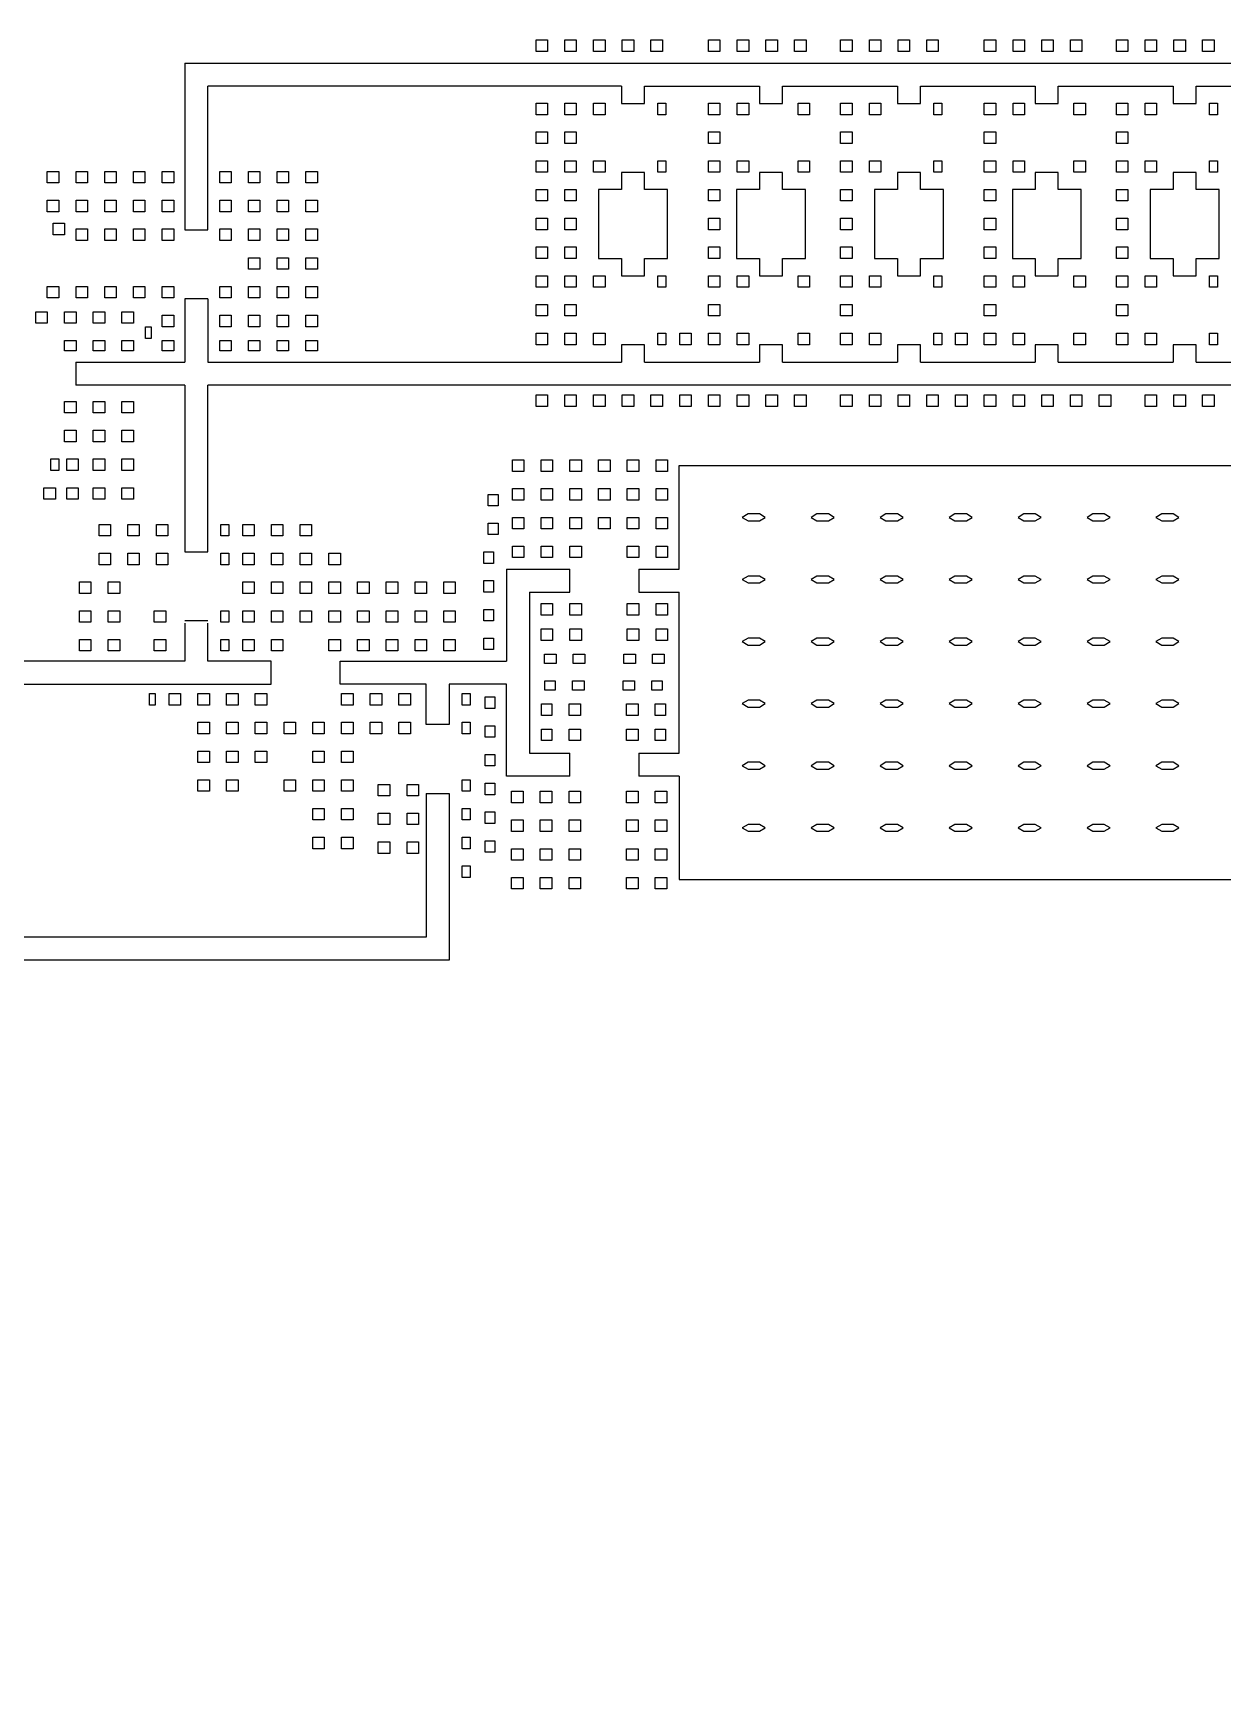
# Model space of a CAD drawing. Header units: millimetres. Extents: x 11250 to 361842, y 8473 to 110473.
# Drawn here: x 56414 to 61588, y 31273 to 38435 of the extents above; entities that cross this region are included whole.
import ezdxf

# ---------------------------------------------------------------- set-up
doc = ezdxf.new("R2010")
doc.units = ezdxf.units.MM
doc.layers.add('CLEAR', color=140, linetype='Continuous')
doc.layers.add('OPAQUE', color=10, linetype='Continuous')

msp = doc.modelspace()

# ---------------------------------------------------------------- linework, layer by layer
at = {"layer": 'CLEAR'}
for p, q in [((57075.3, 38303.5), (67525.3, 38303.5)), ((57075.3, 38303.5), (57075.3, 37578.5)), ((58975.3, 38203.5), (57175.3, 38203.5)), ((57175.3, 37578.5), (57175.3, 38203.5)), ((58975.3, 38203.5), (58975.3, 38128.5)), ((59075.3, 38128.5), (59075.3, 38203.5)), ((59075.3, 38203.5), (59575.3, 38203.5)), ((59575.3, 38203.5), (59575.3, 38128.5)), ((59675.3, 38128.5), (59675.3, 38203.5)), ((59675.3, 38203.5), (60175.3, 38203.5)), ((60175.3, 38203.5), (60175.3, 38128.5)), ((60275.3, 38128.5), (60275.3, 38203.5)), ((60275.3, 38203.5), (60775.3, 38203.5)), ((60775.3, 38203.5), (60775.3, 38128.5)), ((60875.3, 38128.5), (60875.3, 38203.5)), ((60875.3, 38203.5), (61375.3, 38203.5)), ((61375.3, 38203.5), (61375.3, 38128.5)), ((61475.3, 38128.5), (61475.3, 38203.5)), ((61475.3, 38203.5), (61975.3, 38203.5)), ((58975.3, 38128.5), (59075.3, 38128.5)), ((59575.3, 38128.5), (59675.3, 38128.5)), ((60175.3, 38128.5), (60275.3, 38128.5)), ((60775.3, 38128.5), (60875.3, 38128.5)), ((61375.3, 38128.5), (61475.3, 38128.5)), ((59075.3, 37828.5), (58975.3, 37828.5)), ((58975.3, 37828.5), (58975.3, 37753.5)), ((59075.3, 37753.5), (59075.3, 37828.5)), ((59675.3, 37828.5), (59575.3, 37828.5)), ((59575.3, 37828.5), (59575.3, 37753.5)), ((59675.3, 37753.5), (59675.3, 37828.5)), ((60275.3, 37828.5), (60175.3, 37828.5)), ((60175.3, 37828.5), (60175.3, 37753.5)), ((60275.3, 37753.5), (60275.3, 37828.5)), ((60875.3, 37828.5), (60775.3, 37828.5)), ((60775.3, 37828.5), (60775.3, 37753.5)), ((60875.3, 37753.5), (60875.3, 37828.5)), ((61475.3, 37828.5), (61375.3, 37828.5)), ((61375.3, 37828.5), (61375.3, 37753.5)), ((61475.3, 37753.5), (61475.3, 37828.5)), ((58975.3, 37753.5), (58875.3, 37753.5)), ((58875.3, 37753.5), (58875.3, 37453.5)), ((59175.3, 37753.5), (59075.3, 37753.5)), ((59175.3, 37453.5), (59175.3, 37753.5)), ((59575.3, 37753.5), (59475.3, 37753.5)), ((59475.3, 37753.5), (59475.3, 37453.5)), ((59775.3, 37753.5), (59675.3, 37753.5)), ((59775.3, 37453.5), (59775.3, 37753.5)), ((60175.3, 37753.5), (60075.3, 37753.5)), ((60075.3, 37753.5), (60075.3, 37453.5)), ((60375.3, 37753.5), (60275.3, 37753.5)), ((60375.3, 37453.5), (60375.3, 37753.5)), ((60775.3, 37753.5), (60675.3, 37753.5)), ((60675.3, 37753.5), (60675.3, 37453.5)), ((60975.3, 37753.5), (60875.3, 37753.5)), ((60975.3, 37453.5), (60975.3, 37753.5)), ((61375.3, 37753.5), (61275.3, 37753.5)), ((61275.3, 37753.5), (61275.3, 37453.5)), ((61575.3, 37753.5), (61475.3, 37753.5)), ((61575.3, 37453.5), (61575.3, 37753.5)), ((57075.3, 37578.5), (57175.3, 37578.5)), ((58875.3, 37453.5), (58975.3, 37453.5)), ((58975.3, 37453.5), (58975.3, 37378.5)), ((59075.3, 37453.5), (59175.3, 37453.5)), ((59075.3, 37378.5), (59075.3, 37453.5)), ((59475.3, 37453.5), (59575.3, 37453.5)), ((59575.3, 37453.5), (59575.3, 37378.5)), ((59675.3, 37453.5), (59775.3, 37453.5)), ((59675.3, 37378.5), (59675.3, 37453.5)), ((60075.3, 37453.5), (60175.3, 37453.5)), ((60175.3, 37453.5), (60175.3, 37378.5)), ((60275.3, 37453.5), (60375.3, 37453.5)), ((60275.3, 37378.5), (60275.3, 37453.5)), ((60675.3, 37453.5), (60775.3, 37453.5)), ((60775.3, 37453.5), (60775.3, 37378.5)), ((60875.3, 37453.5), (60975.3, 37453.5)), ((60875.3, 37378.5), (60875.3, 37453.5)), ((61275.3, 37453.5), (61375.3, 37453.5)), ((61375.3, 37453.5), (61375.3, 37378.5)), ((61475.3, 37453.5), (61575.3, 37453.5)), ((61475.3, 37378.5), (61475.3, 37453.5)), ((58975.3, 37378.5), (59075.3, 37378.5)), ((59575.3, 37378.5), (59675.3, 37378.5)), ((60175.3, 37378.5), (60275.3, 37378.5)), ((60775.3, 37378.5), (60875.3, 37378.5)), ((61375.3, 37378.5), (61475.3, 37378.5)), ((57175.3, 37278.5), (57075.3, 37278.5)), ((57075.3, 37278.5), (57075.3, 37003.5)), ((57175.3, 37278.5), (57175.3, 37003.5)), ((59075.3, 37078.5), (58975.3, 37078.5)), ((58975.3, 37078.5), (58975.3, 37003.5)), ((59075.3, 37003.5), (59075.3, 37078.5)), ((59675.3, 37078.5), (59575.3, 37078.5)), ((59575.3, 37078.5), (59575.3, 37003.5)), ((59675.3, 37003.5), (59675.3, 37078.5)), ((60275.3, 37078.5), (60175.3, 37078.5)), ((60175.3, 37078.5), (60175.3, 37003.5)), ((60275.3, 37003.5), (60275.3, 37078.5)), ((60875.3, 37078.5), (60775.3, 37078.5)), ((60775.3, 37078.5), (60775.3, 37003.5)), ((60875.3, 37003.5), (60875.3, 37078.5)), ((61475.3, 37078.5), (61375.3, 37078.5)), ((61375.3, 37078.5), (61375.3, 37003.5)), ((61475.3, 37003.5), (61475.3, 37078.5)), ((56600.3, 37003.5), (56600.3, 36903.5)), ((56600.3, 37003.5), (57075.3, 37003.5)), ((57175.3, 37003.5), (58975.3, 37003.5)), ((59075.3, 37003.5), (59575.3, 37003.5)), ((59675.3, 37003.5), (60175.3, 37003.5)), ((60275.3, 37003.5), (60775.3, 37003.5)), ((60875.3, 37003.5), (61375.3, 37003.5)), ((61475.3, 37003.5), (61975.3, 37003.5)), ((57075.3, 36903.5), (56600.3, 36903.5)), ((57075.3, 36903.5), (57075.3, 36178.5)), ((57175.3, 36178.5), (57175.3, 36903.5)), ((67175.3, 36903.5), (57175.3, 36903.5)), ((59225.3, 36553.5), (65575.3, 36553.5)), ((59225.3, 36103.5), (59225.3, 36553.5)), ((57075.3, 36178.5), (57175.3, 36178.5)), ((58475.3, 36103.5), (58750.3, 36103.5)), ((58475.3, 36103.5), (58475.3, 35703.5)), ((58750.3, 36003.5), (58750.3, 36103.5)), ((59050.3, 36103.5), (59225.3, 36103.5)), ((59050.3, 36103.5), (59050.3, 36003.5)), ((58575.3, 36003.5), (58750.3, 36003.5)), ((58575.3, 36003.5), (58575.3, 35303.5)), ((59050.3, 36003.5), (59225.3, 36003.5)), ((59225.3, 35303.5), (59225.3, 36003.5)), ((57175.3, 35878.5), (57075.3, 35878.5)), ((57075.3, 35868.5), (57075.3, 35703.5)), ((57175.3, 35703.5), (57175.3, 35868.5)), ((57075.3, 35703.5), (56050.3, 35703.5)), ((57450.3, 35703.5), (57175.3, 35703.5)), ((57450.3, 35603.5), (57450.3, 35703.5)), ((57750.3, 35603.5), (57750.3, 35703.5)), ((57750.3, 35703.5), (58475.3, 35703.5)), ((56050.3, 35603.5), (57450.3, 35603.5)), ((58125.3, 35603.5), (57750.3, 35603.5)), ((58125.3, 35428.5), (58125.3, 35603.5)), ((58225.3, 35603.5), (58225.3, 35428.5)), ((58475.3, 35603.5), (58225.3, 35603.5)), ((58475.3, 35203.5), (58475.3, 35603.5)), ((58225.3, 35428.5), (58125.3, 35428.5)), ((58575.3, 35303.5), (58750.3, 35303.5)), ((58750.3, 35203.5), (58750.3, 35303.5)), ((59050.3, 35303.5), (59225.3, 35303.5)), ((59050.3, 35303.5), (59050.3, 35203.5)), ((58750.3, 35203.5), (58475.3, 35203.5)), ((59225.3, 35203.5), (59050.3, 35203.5)), ((59225.3, 35203.5), (59225.3, 34753.5)), ((58125.3, 35128.5), (58225.3, 35128.5)), ((58125.3, 35128.5), (58125.3, 34503.5)), ((58225.3, 35128.5), (58225.3, 34403.5)), ((59225.3, 34753.5), (65575.3, 34753.5)), ((58125.3, 34503.5), (54912.6, 34503.5)), ((58225.3, 34403.5), (54946.6, 34403.5))]:
    msp.add_line(p, q, dxfattribs=at)
for points in [[(58653.2, 38354.4), (58603.2, 38354.4), (58603.2, 38404.4), (58653.2, 38404.4)], [(58778.2, 38354.4), (58728.2, 38354.4), (58728.2, 38404.4), (58778.2, 38404.4)], [(58903.2, 38354.4), (58853.2, 38354.4), (58853.2, 38404.4), (58903.2, 38404.4)], [(59028.2, 38354.4), (58978.2, 38354.4), (58978.2, 38404.4), (59028.2, 38404.4)], [(59153.2, 38354.4), (59103.2, 38354.4), (59103.2, 38404.4), (59153.2, 38404.4)], [(59403.2, 38354.4), (59353.2, 38354.4), (59353.2, 38404.4), (59403.2, 38404.4)], [(59528.2, 38354.4), (59478.2, 38354.4), (59478.2, 38404.4), (59528.2, 38404.4)], [(59653.2, 38354.4), (59603.2, 38354.4), (59603.2, 38404.4), (59653.2, 38404.4)], [(59778.2, 38354.4), (59728.2, 38354.4), (59728.2, 38404.4), (59778.2, 38404.4)], [(59978.2, 38354.4), (59928.2, 38354.4), (59928.2, 38404.4), (59978.2, 38404.4)], [(60103.2, 38354.4), (60053.2, 38354.4), (60053.2, 38404.4), (60103.2, 38404.4)], [(60228.2, 38354.4), (60178.2, 38354.4), (60178.2, 38404.4), (60228.2, 38404.4)], [(60353.2, 38354.4), (60303.2, 38354.4), (60303.2, 38404.4), (60353.2, 38404.4)], [(60603.2, 38354.4), (60553.2, 38354.4), (60553.2, 38404.4), (60603.2, 38404.4)], [(60728.2, 38354.4), (60678.2, 38354.4), (60678.2, 38404.4), (60728.2, 38404.4)], [(60853.2, 38354.4), (60803.2, 38354.4), (60803.2, 38404.4), (60853.2, 38404.4)], [(60978.2, 38354.4), (60928.2, 38354.4), (60928.2, 38404.4), (60978.2, 38404.4)], [(61178.2, 38354.4), (61128.2, 38354.4), (61128.2, 38404.4), (61178.2, 38404.4)], [(61303.2, 38354.4), (61253.2, 38354.4), (61253.2, 38404.4), (61303.2, 38404.4)], [(61428.2, 38354.4), (61378.2, 38354.4), (61378.2, 38404.4), (61428.2, 38404.4)], [(61553.2, 38354.4), (61503.2, 38354.4), (61503.2, 38404.4), (61553.2, 38404.4)], [(58653.2, 38079.4), (58603.2, 38079.4), (58603.2, 38129.4), (58653.2, 38129.4)], [(58778.2, 38079.4), (58728.2, 38079.4), (58728.2, 38129.4), (58778.2, 38129.4)], [(58903.2, 38079.4), (58853.2, 38079.4), (58853.2, 38129.4), (58903.2, 38129.4)], [(59168.2, 38079.4), (59133.2, 38079.4), (59133.2, 38129.4), (59168.2, 38129.4)], [(59403.2, 38079.4), (59353.2, 38079.4), (59353.2, 38129.4), (59403.2, 38129.4)], [(59528.2, 38079.4), (59478.2, 38079.4), (59478.2, 38129.4), (59528.2, 38129.4)], [(59793.2, 38079.4), (59743.2, 38079.4), (59743.2, 38129.4), (59793.2, 38129.4)], [(59978.2, 38079.4), (59928.2, 38079.4), (59928.2, 38129.4), (59978.2, 38129.4)], [(60103.2, 38079.4), (60053.2, 38079.4), (60053.2, 38129.4), (60103.2, 38129.4)], [(60368.2, 38079.4), (60333.2, 38079.4), (60333.2, 38129.4), (60368.2, 38129.4)], [(60603.2, 38079.4), (60553.2, 38079.4), (60553.2, 38129.4), (60603.2, 38129.4)], [(60728.2, 38079.4), (60678.2, 38079.4), (60678.2, 38129.4), (60728.2, 38129.4)], [(60993.2, 38079.4), (60943.2, 38079.4), (60943.2, 38129.4), (60993.2, 38129.4)], [(61178.2, 38079.4), (61128.2, 38079.4), (61128.2, 38129.4), (61178.2, 38129.4)], [(61303.2, 38079.4), (61253.2, 38079.4), (61253.2, 38129.4), (61303.2, 38129.4)], [(61568.2, 38079.4), (61533.2, 38079.4), (61533.2, 38129.4), (61568.2, 38129.4)], [(58653.2, 37954.4), (58603.2, 37954.4), (58603.2, 38004.4), (58653.2, 38004.4)], [(58778.2, 37954.4), (58728.2, 37954.4), (58728.2, 38004.4), (58778.2, 38004.4)], [(59403.2, 37954.4), (59353.2, 37954.4), (59353.2, 38004.4), (59403.2, 38004.4)], [(59978.2, 37954.4), (59928.2, 37954.4), (59928.2, 38004.4), (59978.2, 38004.4)], [(60603.2, 37954.4), (60553.2, 37954.4), (60553.2, 38004.4), (60603.2, 38004.4)], [(61178.2, 37954.4), (61128.2, 37954.4), (61128.2, 38004.4), (61178.2, 38004.4)], [(56526.8, 37782.6), (56476.8, 37782.6), (56476.8, 37832.6), (56526.8, 37832.6)], [(56651.8, 37782.6), (56601.8, 37782.6), (56601.8, 37832.6), (56651.8, 37832.6)], [(56776.8, 37782.6), (56726.8, 37782.6), (56726.8, 37832.6), (56776.8, 37832.6)], [(56901.8, 37782.6), (56851.8, 37782.6), (56851.8, 37832.6), (56901.8, 37832.6)], [(57026.8, 37782.6), (56976.8, 37782.6), (56976.8, 37832.6), (57026.8, 37832.6)], [(57276.8, 37782.6), (57226.8, 37782.6), (57226.8, 37832.6), (57276.8, 37832.6)], [(57401.8, 37782.6), (57351.8, 37782.6), (57351.8, 37832.6), (57401.8, 37832.6)], [(57526.8, 37782.6), (57476.8, 37782.6), (57476.8, 37832.6), (57526.8, 37832.6)], [(57651.8, 37782.6), (57601.8, 37782.6), (57601.8, 37832.6), (57651.8, 37832.6)], [(58653.2, 37829.4), (58603.2, 37829.4), (58603.2, 37879.4), (58653.2, 37879.4)], [(58778.2, 37829.4), (58728.2, 37829.4), (58728.2, 37879.4), (58778.2, 37879.4)], [(58903.2, 37829.4), (58853.2, 37829.4), (58853.2, 37879.4), (58903.2, 37879.4)], [(59168.2, 37829.4), (59133.2, 37829.4), (59133.2, 37879.4), (59168.2, 37879.4)], [(59403.2, 37829.4), (59353.2, 37829.4), (59353.2, 37879.4), (59403.2, 37879.4)], [(59528.2, 37829.4), (59478.2, 37829.4), (59478.2, 37879.4), (59528.2, 37879.4)], [(59793.2, 37829.4), (59743.2, 37829.4), (59743.2, 37879.4), (59793.2, 37879.4)], [(59978.2, 37829.4), (59928.2, 37829.4), (59928.2, 37879.4), (59978.2, 37879.4)], [(60103.2, 37829.4), (60053.2, 37829.4), (60053.2, 37879.4), (60103.2, 37879.4)], [(60368.2, 37829.4), (60333.2, 37829.4), (60333.2, 37879.4), (60368.2, 37879.4)], [(60603.2, 37829.4), (60553.2, 37829.4), (60553.2, 37879.4), (60603.2, 37879.4)], [(60728.2, 37829.4), (60678.2, 37829.4), (60678.2, 37879.4), (60728.2, 37879.4)], [(60993.2, 37829.4), (60943.2, 37829.4), (60943.2, 37879.4), (60993.2, 37879.4)], [(61178.2, 37829.4), (61128.2, 37829.4), (61128.2, 37879.4), (61178.2, 37879.4)], [(61303.2, 37829.4), (61253.2, 37829.4), (61253.2, 37879.4), (61303.2, 37879.4)], [(61568.2, 37829.4), (61533.2, 37829.4), (61533.2, 37879.4), (61568.2, 37879.4)], [(58653.2, 37704.4), (58603.2, 37704.4), (58603.2, 37754.4), (58653.2, 37754.4)], [(58778.2, 37704.4), (58728.2, 37704.4), (58728.2, 37754.4), (58778.2, 37754.4)], [(59403.2, 37704.4), (59353.2, 37704.4), (59353.2, 37754.4), (59403.2, 37754.4)], [(59978.2, 37704.4), (59928.2, 37704.4), (59928.2, 37754.4), (59978.2, 37754.4)], [(60603.2, 37704.4), (60553.2, 37704.4), (60553.2, 37754.4), (60603.2, 37754.4)], [(61178.2, 37704.4), (61128.2, 37704.4), (61128.2, 37754.4), (61178.2, 37754.4)], [(56526.8, 37657.6), (56476.8, 37657.6), (56476.8, 37707.6), (56526.8, 37707.6)], [(56651.8, 37657.6), (56601.8, 37657.6), (56601.8, 37707.6), (56651.8, 37707.6)], [(56776.8, 37657.6), (56726.8, 37657.6), (56726.8, 37707.6), (56776.8, 37707.6)], [(56901.8, 37657.6), (56851.8, 37657.6), (56851.8, 37707.6), (56901.8, 37707.6)], [(57026.8, 37657.6), (56976.8, 37657.6), (56976.8, 37707.6), (57026.8, 37707.6)], [(57276.8, 37657.6), (57226.8, 37657.6), (57226.8, 37707.6), (57276.8, 37707.6)], [(57401.8, 37657.6), (57351.8, 37657.6), (57351.8, 37707.6), (57401.8, 37707.6)], [(57526.8, 37657.6), (57476.8, 37657.6), (57476.8, 37707.6), (57526.8, 37707.6)], [(57651.8, 37657.6), (57601.8, 37657.6), (57601.8, 37707.6), (57651.8, 37707.6)], [(56551.8, 37557.6), (56501.8, 37557.6), (56501.8, 37607.6), (56551.8, 37607.6)], [(58653.2, 37579.4), (58603.2, 37579.4), (58603.2, 37629.4), (58653.2, 37629.4)], [(58778.2, 37579.4), (58728.2, 37579.4), (58728.2, 37629.4), (58778.2, 37629.4)], [(59403.2, 37579.4), (59353.2, 37579.4), (59353.2, 37629.4), (59403.2, 37629.4)], [(59978.2, 37579.4), (59928.2, 37579.4), (59928.2, 37629.4), (59978.2, 37629.4)], [(60603.2, 37579.4), (60553.2, 37579.4), (60553.2, 37629.4), (60603.2, 37629.4)], [(61178.2, 37579.4), (61128.2, 37579.4), (61128.2, 37629.4), (61178.2, 37629.4)], [(56651.8, 37532.6), (56601.8, 37532.6), (56601.8, 37582.6), (56651.8, 37582.6)], [(56776.8, 37532.6), (56726.8, 37532.6), (56726.8, 37582.6), (56776.8, 37582.6)], [(56901.8, 37532.6), (56851.8, 37532.6), (56851.8, 37582.6), (56901.8, 37582.6)], [(57026.8, 37532.6), (56976.8, 37532.6), (56976.8, 37582.6), (57026.8, 37582.6)], [(57276.8, 37532.6), (57226.8, 37532.6), (57226.8, 37582.6), (57276.8, 37582.6)], [(57401.8, 37532.6), (57351.8, 37532.6), (57351.8, 37582.6), (57401.8, 37582.6)], [(57526.8, 37532.6), (57476.8, 37532.6), (57476.8, 37582.6), (57526.8, 37582.6)], [(57651.8, 37532.6), (57601.8, 37532.6), (57601.8, 37582.6), (57651.8, 37582.6)], [(58653.2, 37454.4), (58603.2, 37454.4), (58603.2, 37504.4), (58653.2, 37504.4)], [(58778.2, 37454.4), (58728.2, 37454.4), (58728.2, 37504.4), (58778.2, 37504.4)], [(59403.2, 37454.4), (59353.2, 37454.4), (59353.2, 37504.4), (59403.2, 37504.4)], [(59978.2, 37454.4), (59928.2, 37454.4), (59928.2, 37504.4), (59978.2, 37504.4)], [(60603.2, 37454.4), (60553.2, 37454.4), (60553.2, 37504.4), (60603.2, 37504.4)], [(61178.2, 37454.4), (61128.2, 37454.4), (61128.2, 37504.4), (61178.2, 37504.4)], [(57401.8, 37407.6), (57351.8, 37407.6), (57351.8, 37457.6), (57401.8, 37457.6)], [(57526.8, 37407.6), (57476.8, 37407.6), (57476.8, 37457.6), (57526.8, 37457.6)], [(57651.8, 37407.6), (57601.8, 37407.6), (57601.8, 37457.6), (57651.8, 37457.6)], [(56526.8, 37282.6), (56476.8, 37282.6), (56476.8, 37332.6), (56526.8, 37332.6)], [(56651.8, 37282.6), (56601.8, 37282.6), (56601.8, 37332.6), (56651.8, 37332.6)], [(56776.8, 37282.6), (56726.8, 37282.6), (56726.8, 37332.6), (56776.8, 37332.6)], [(56901.8, 37282.6), (56851.8, 37282.6), (56851.8, 37332.6), (56901.8, 37332.6)], [(57026.8, 37282.6), (56976.8, 37282.6), (56976.8, 37332.6), (57026.8, 37332.6)], [(57276.8, 37282.6), (57226.8, 37282.6), (57226.8, 37332.6), (57276.8, 37332.6)], [(57401.8, 37282.6), (57351.8, 37282.6), (57351.8, 37332.6), (57401.8, 37332.6)], [(57526.8, 37282.6), (57476.8, 37282.6), (57476.8, 37332.6), (57526.8, 37332.6)], [(57651.8, 37282.6), (57601.8, 37282.6), (57601.8, 37332.6), (57651.8, 37332.6)], [(58653.2, 37329.4), (58603.2, 37329.4), (58603.2, 37379.4), (58653.2, 37379.4)], [(58778.2, 37329.4), (58728.2, 37329.4), (58728.2, 37379.4), (58778.2, 37379.4)], [(58903.2, 37329.4), (58853.2, 37329.4), (58853.2, 37379.4), (58903.2, 37379.4)], [(59168.2, 37329.4), (59133.2, 37329.4), (59133.2, 37379.4), (59168.2, 37379.4)], [(59403.2, 37329.4), (59353.2, 37329.4), (59353.2, 37379.4), (59403.2, 37379.4)], [(59528.2, 37329.4), (59478.2, 37329.4), (59478.2, 37379.4), (59528.2, 37379.4)], [(59793.2, 37329.4), (59743.2, 37329.4), (59743.2, 37379.4), (59793.2, 37379.4)], [(59978.2, 37329.4), (59928.2, 37329.4), (59928.2, 37379.4), (59978.2, 37379.4)], [(60103.2, 37329.4), (60053.2, 37329.4), (60053.2, 37379.4), (60103.2, 37379.4)], [(60368.2, 37329.4), (60333.2, 37329.4), (60333.2, 37379.4), (60368.2, 37379.4)], [(60603.2, 37329.4), (60553.2, 37329.4), (60553.2, 37379.4), (60603.2, 37379.4)], [(60728.2, 37329.4), (60678.2, 37329.4), (60678.2, 37379.4), (60728.2, 37379.4)], [(60993.2, 37329.4), (60943.2, 37329.4), (60943.2, 37379.4), (60993.2, 37379.4)], [(61178.2, 37329.4), (61128.2, 37329.4), (61128.2, 37379.4), (61178.2, 37379.4)], [(61303.2, 37329.4), (61253.2, 37329.4), (61253.2, 37379.4), (61303.2, 37379.4)], [(61568.2, 37329.4), (61533.2, 37329.4), (61533.2, 37379.4), (61568.2, 37379.4)], [(58653.2, 37204.4), (58603.2, 37204.4), (58603.2, 37254.4), (58653.2, 37254.4)], [(58778.2, 37204.4), (58728.2, 37204.4), (58728.2, 37254.4), (58778.2, 37254.4)], [(59403.2, 37204.4), (59353.2, 37204.4), (59353.2, 37254.4), (59403.2, 37254.4)], [(59978.2, 37204.4), (59928.2, 37204.4), (59928.2, 37254.4), (59978.2, 37254.4)], [(60603.2, 37204.4), (60553.2, 37204.4), (60553.2, 37254.4), (60603.2, 37254.4)], [(61178.2, 37204.4), (61128.2, 37204.4), (61128.2, 37254.4), (61178.2, 37254.4)], [(56476.8, 37172.6), (56426.8, 37172.6), (56426.8, 37222.6), (56476.8, 37222.6)], [(56601.8, 37172.6), (56551.8, 37172.6), (56551.8, 37222.6), (56601.8, 37222.6)], [(56726.8, 37172.6), (56676.8, 37172.6), (56676.8, 37222.6), (56726.8, 37222.6)], [(56851.8, 37172.6), (56801.8, 37172.6), (56801.8, 37222.6), (56851.8, 37222.6)], [(57026.8, 37157.6), (56976.8, 37157.6), (56976.8, 37207.6), (57026.8, 37207.6)], [(57276.8, 37157.6), (57226.8, 37157.6), (57226.8, 37207.6), (57276.8, 37207.6)], [(57401.8, 37157.6), (57351.8, 37157.6), (57351.8, 37207.6), (57401.8, 37207.6)], [(57526.8, 37157.6), (57476.8, 37157.6), (57476.8, 37207.6), (57526.8, 37207.6)], [(57651.8, 37157.6), (57601.8, 37157.6), (57601.8, 37207.6), (57651.8, 37207.6)], [(56928.7, 37106.8), (56903.7, 37106.8), (56903.7, 37156.8), (56928.7, 37156.8)], [(58653.2, 37079.4), (58603.2, 37079.4), (58603.2, 37129.4), (58653.2, 37129.4)], [(58778.2, 37079.4), (58728.2, 37079.4), (58728.2, 37129.4), (58778.2, 37129.4)], [(58903.2, 37079.4), (58853.2, 37079.4), (58853.2, 37129.4), (58903.2, 37129.4)], [(59168.2, 37079.4), (59133.2, 37079.4), (59133.2, 37129.4), (59168.2, 37129.4)], [(59278.2, 37079.4), (59228.2, 37079.4), (59228.2, 37129.4), (59278.2, 37129.4)], [(59403.2, 37079.4), (59353.2, 37079.4), (59353.2, 37129.4), (59403.2, 37129.4)], [(59528.2, 37079.4), (59478.2, 37079.4), (59478.2, 37129.4), (59528.2, 37129.4)], [(59793.2, 37079.4), (59743.2, 37079.4), (59743.2, 37129.4), (59793.2, 37129.4)], [(59978.2, 37079.4), (59928.2, 37079.4), (59928.2, 37129.4), (59978.2, 37129.4)], [(60103.2, 37079.4), (60053.2, 37079.4), (60053.2, 37129.4), (60103.2, 37129.4)], [(60368.2, 37079.4), (60333.2, 37079.4), (60333.2, 37129.4), (60368.2, 37129.4)], [(60478.2, 37079.4), (60428.2, 37079.4), (60428.2, 37129.4), (60478.2, 37129.4)], [(60603.2, 37079.4), (60553.2, 37079.4), (60553.2, 37129.4), (60603.2, 37129.4)], [(60728.2, 37079.4), (60678.2, 37079.4), (60678.2, 37129.4), (60728.2, 37129.4)], [(60993.2, 37079.4), (60943.2, 37079.4), (60943.2, 37129.4), (60993.2, 37129.4)], [(61178.2, 37079.4), (61128.2, 37079.4), (61128.2, 37129.4), (61178.2, 37129.4)], [(61303.2, 37079.4), (61253.2, 37079.4), (61253.2, 37129.4), (61303.2, 37129.4)], [(61568.2, 37079.4), (61533.2, 37079.4), (61533.2, 37129.4), (61568.2, 37129.4)], [(56601.8, 37052.6), (56551.8, 37052.6), (56551.8, 37097.6), (56601.8, 37097.6)], [(56726.8, 37052.6), (56676.8, 37052.6), (56676.8, 37097.6), (56726.8, 37097.6)], [(56851.8, 37052.6), (56801.8, 37052.6), (56801.8, 37097.6), (56851.8, 37097.6)], [(57026.8, 37052.6), (56976.8, 37052.6), (56976.8, 37097.6), (57026.8, 37097.6)], [(57276.8, 37052.6), (57226.8, 37052.6), (57226.8, 37097.6), (57276.8, 37097.6)], [(57401.8, 37052.6), (57351.8, 37052.6), (57351.8, 37097.6), (57401.8, 37097.6)], [(57526.8, 37052.6), (57476.8, 37052.6), (57476.8, 37097.6), (57526.8, 37097.6)], [(57651.8, 37052.6), (57601.8, 37052.6), (57601.8, 37097.6), (57651.8, 37097.6)], [(56601.8, 36782.6), (56551.8, 36782.6), (56551.8, 36832.6), (56601.8, 36832.6)], [(56726.8, 36782.6), (56676.8, 36782.6), (56676.8, 36832.6), (56726.8, 36832.6)], [(56851.8, 36782.6), (56801.8, 36782.6), (56801.8, 36832.6), (56851.8, 36832.6)], [(58653.2, 36811), (58603.2, 36811), (58603.2, 36861), (58653.2, 36861)], [(58778.2, 36811), (58728.2, 36811), (58728.2, 36861), (58778.2, 36861)], [(58903.2, 36811), (58853.2, 36811), (58853.2, 36861), (58903.2, 36861)], [(59028.2, 36811), (58978.2, 36811), (58978.2, 36861), (59028.2, 36861)], [(59153.2, 36811), (59103.2, 36811), (59103.2, 36861), (59153.2, 36861)], [(59278.2, 36811), (59228.2, 36811), (59228.2, 36861), (59278.2, 36861)], [(59403.2, 36811), (59353.2, 36811), (59353.2, 36861), (59403.2, 36861)], [(59528.2, 36811), (59478.2, 36811), (59478.2, 36861), (59528.2, 36861)], [(59653.2, 36811), (59603.2, 36811), (59603.2, 36861), (59653.2, 36861)], [(59778.2, 36811), (59728.2, 36811), (59728.2, 36861), (59778.2, 36861)], [(59978.2, 36811), (59928.2, 36811), (59928.2, 36861), (59978.2, 36861)], [(60103.2, 36811), (60053.2, 36811), (60053.2, 36861), (60103.2, 36861)], [(60228.2, 36811), (60178.2, 36811), (60178.2, 36861), (60228.2, 36861)], [(60353.2, 36811), (60303.2, 36811), (60303.2, 36861), (60353.2, 36861)], [(60478.2, 36811), (60428.2, 36811), (60428.2, 36861), (60478.2, 36861)], [(60603.2, 36811), (60553.2, 36811), (60553.2, 36861), (60603.2, 36861)], [(60728.2, 36811), (60678.2, 36811), (60678.2, 36861), (60728.2, 36861)], [(60853.2, 36811), (60803.2, 36811), (60803.2, 36861), (60853.2, 36861)], [(60978.2, 36811), (60928.2, 36811), (60928.2, 36861), (60978.2, 36861)], [(61103.2, 36811), (61053.2, 36811), (61053.2, 36861), (61103.2, 36861)], [(61303.2, 36811), (61253.2, 36811), (61253.2, 36861), (61303.2, 36861)], [(61428.2, 36811), (61378.2, 36811), (61378.2, 36861), (61428.2, 36861)], [(61553.2, 36811), (61503.2, 36811), (61503.2, 36861), (61553.2, 36861)], [(56601.8, 36657.6), (56551.8, 36657.6), (56551.8, 36707.6), (56601.8, 36707.6)], [(56726.8, 36657.6), (56676.8, 36657.6), (56676.8, 36707.6), (56726.8, 36707.6)], [(56851.8, 36657.6), (56801.8, 36657.6), (56801.8, 36707.6), (56851.8, 36707.6)], [(56526.8, 36532.6), (56491.8, 36532.6), (56491.8, 36582.6), (56526.8, 36582.6)], [(56611.8, 36532.6), (56561.8, 36532.6), (56561.8, 36582.6), (56611.8, 36582.6)], [(56726.8, 36532.6), (56676.8, 36532.6), (56676.8, 36582.6), (56726.8, 36582.6)], [(56851.8, 36532.6), (56801.8, 36532.6), (56801.8, 36582.6), (56851.8, 36582.6)], [(58550.3, 36528.5), (58500.3, 36528.5), (58500.3, 36578.5), (58550.3, 36578.5)], [(58675.3, 36528.5), (58625.3, 36528.5), (58625.3, 36578.5), (58675.3, 36578.5)], [(58800.3, 36528.5), (58750.3, 36528.5), (58750.3, 36578.5), (58800.3, 36578.5)], [(58925.3, 36528.5), (58875.3, 36528.5), (58875.3, 36578.5), (58925.3, 36578.5)], [(59050.3, 36528.5), (59000.3, 36528.5), (59000.3, 36578.5), (59050.3, 36578.5)], [(59175.3, 36528.5), (59125.3, 36528.5), (59125.3, 36578.5), (59175.3, 36578.5)], [(56511.8, 36407.6), (56461.8, 36407.6), (56461.8, 36457.6), (56511.8, 36457.6)], [(56611.8, 36407.6), (56561.8, 36407.6), (56561.8, 36457.6), (56611.8, 36457.6)], [(56726.8, 36407.6), (56676.8, 36407.6), (56676.8, 36457.6), (56726.8, 36457.6)], [(56851.8, 36407.6), (56801.8, 36407.6), (56801.8, 36457.6), (56851.8, 36457.6)], [(58437.8, 36378.5), (58395.3, 36378.5), (58395.3, 36428.5), (58437.8, 36428.5)], [(58550.3, 36403.5), (58500.3, 36403.5), (58500.3, 36453.5), (58550.3, 36453.5)], [(58675.3, 36403.5), (58625.3, 36403.5), (58625.3, 36453.5), (58675.3, 36453.5)], [(58800.3, 36403.5), (58750.3, 36403.5), (58750.3, 36453.5), (58800.3, 36453.5)], [(58925.3, 36403.5), (58875.3, 36403.5), (58875.3, 36453.5), (58925.3, 36453.5)], [(59050.3, 36403.5), (59000.3, 36403.5), (59000.3, 36453.5), (59050.3, 36453.5)], [(59175.3, 36403.5), (59125.3, 36403.5), (59125.3, 36453.5), (59175.3, 36453.5)], [(58550.3, 36278.5), (58500.3, 36278.5), (58500.3, 36328.5), (58550.3, 36328.5)], [(58675.3, 36278.5), (58625.3, 36278.5), (58625.3, 36328.5), (58675.3, 36328.5)], [(58800.3, 36278.5), (58750.3, 36278.5), (58750.3, 36328.5), (58800.3, 36328.5)], [(58925.3, 36278.5), (58875.3, 36278.5), (58875.3, 36328.5), (58925.3, 36328.5)], [(59050.3, 36278.5), (59000.3, 36278.5), (59000.3, 36328.5), (59050.3, 36328.5)], [(59175.3, 36278.5), (59125.3, 36278.5), (59125.3, 36328.5), (59175.3, 36328.5)], [(59525.3, 36313.5), (59575.3, 36313.5), (59600.3, 36328.5), (59600.3, 36328.5), (59575.3, 36343.5), (59525.3, 36343.5), (59500.3, 36328.5), (59500.3, 36328.5)], [(59825.3, 36313.5), (59875.3, 36313.5), (59900.3, 36328.5), (59900.3, 36328.5), (59875.3, 36343.5), (59825.3, 36343.5), (59800.3, 36328.5), (59800.3, 36328.5)], [(60125.3, 36313.5), (60175.3, 36313.5), (60200.3, 36328.5), (60200.3, 36328.5), (60175.3, 36343.5), (60125.3, 36343.5), (60100.3, 36328.5), (60100.3, 36328.5)], [(60425.3, 36313.5), (60475.3, 36313.5), (60500.3, 36328.5), (60500.3, 36328.5), (60475.3, 36343.5), (60425.3, 36343.5), (60400.3, 36328.5), (60400.3, 36328.5)], [(60725.3, 36313.5), (60775.3, 36313.5), (60800.3, 36328.5), (60800.3, 36328.5), (60775.3, 36343.5), (60725.3, 36343.5), (60700.3, 36328.5), (60700.3, 36328.5)], [(61025.3, 36313.5), (61075.3, 36313.5), (61100.3, 36328.5), (61100.3, 36328.5), (61075.3, 36343.5), (61025.3, 36343.5), (61000.3, 36328.5), (61000.3, 36328.5)], [(61325.3, 36313.5), (61375.3, 36313.5), (61400.3, 36328.5), (61400.3, 36328.5), (61375.3, 36343.5), (61325.3, 36343.5), (61300.3, 36328.5), (61300.3, 36328.5)], [(56751.8, 36247.6), (56701.8, 36247.6), (56701.8, 36297.6), (56751.8, 36297.6)], [(56876.8, 36247.6), (56826.8, 36247.6), (56826.8, 36297.6), (56876.8, 36297.6)], [(57001.8, 36247.6), (56951.8, 36247.6), (56951.8, 36297.6), (57001.8, 36297.6)], [(57266.8, 36247.6), (57231.8, 36247.6), (57231.8, 36297.6), (57266.8, 36297.6)], [(57376.8, 36247.6), (57326.8, 36247.6), (57326.8, 36297.6), (57376.8, 36297.6)], [(57501.8, 36247.6), (57451.8, 36247.6), (57451.8, 36297.6), (57501.8, 36297.6)], [(57626.8, 36247.6), (57576.8, 36247.6), (57576.8, 36297.6), (57626.8, 36297.6)], [(58437.8, 36253.5), (58395.3, 36253.5), (58395.3, 36303.5), (58437.8, 36303.5)], [(56751.8, 36122.6), (56701.8, 36122.6), (56701.8, 36172.6), (56751.8, 36172.6)], [(56876.8, 36122.6), (56826.8, 36122.6), (56826.8, 36172.6), (56876.8, 36172.6)], [(57001.8, 36122.6), (56951.8, 36122.6), (56951.8, 36172.6), (57001.8, 36172.6)], [(57266.8, 36122.6), (57231.8, 36122.6), (57231.8, 36172.6), (57266.8, 36172.6)], [(57376.8, 36122.6), (57326.8, 36122.6), (57326.8, 36172.6), (57376.8, 36172.6)], [(57501.8, 36122.6), (57451.8, 36122.6), (57451.8, 36172.6), (57501.8, 36172.6)], [(57626.8, 36122.6), (57576.8, 36122.6), (57576.8, 36172.6), (57626.8, 36172.6)], [(57751.8, 36122.6), (57701.8, 36122.6), (57701.8, 36172.6), (57751.8, 36172.6)], [(58417.8, 36128.5), (58375.3, 36128.5), (58375.3, 36178.5), (58417.8, 36178.5)], [(58550.3, 36153.5), (58500.3, 36153.5), (58500.3, 36203.5), (58550.3, 36203.5)], [(58675.3, 36153.5), (58625.3, 36153.5), (58625.3, 36203.5), (58675.3, 36203.5)], [(58800.3, 36153.5), (58750.3, 36153.5), (58750.3, 36203.5), (58800.3, 36203.5)], [(59050.3, 36153.5), (59000.3, 36153.5), (59000.3, 36203.5), (59050.3, 36203.5)], [(59175.3, 36153.5), (59125.3, 36153.5), (59125.3, 36203.5), (59175.3, 36203.5)], [(56666.8, 35997.6), (56616.8, 35997.6), (56616.8, 36047.6), (56666.8, 36047.6)], [(56791.8, 35997.6), (56741.8, 35997.6), (56741.8, 36047.6), (56791.8, 36047.6)], [(57376.8, 35997.6), (57326.8, 35997.6), (57326.8, 36047.6), (57376.8, 36047.6)], [(57501.8, 35997.6), (57451.8, 35997.6), (57451.8, 36047.6), (57501.8, 36047.6)], [(57626.8, 35997.6), (57576.8, 35997.6), (57576.8, 36047.6), (57626.8, 36047.6)], [(57751.8, 35997.6), (57701.8, 35997.6), (57701.8, 36047.6), (57751.8, 36047.6)], [(57876.8, 35997.6), (57826.8, 35997.6), (57826.8, 36047.6), (57876.8, 36047.6)], [(58001.8, 35997.6), (57951.8, 35997.6), (57951.8, 36047.6), (58001.8, 36047.6)], [(58126.8, 35997.6), (58076.8, 35997.6), (58076.8, 36047.6), (58126.8, 36047.6)], [(58251.8, 35997.6), (58201.8, 35997.6), (58201.8, 36047.6), (58251.8, 36047.6)], [(58417.8, 36003.5), (58375.3, 36003.5), (58375.3, 36053.5), (58417.8, 36053.5)], [(59525.3, 36043.5), (59575.3, 36043.5), (59600.3, 36058.5), (59600.3, 36058.5), (59575.3, 36073.5), (59525.3, 36073.5), (59500.3, 36058.5), (59500.3, 36058.5)], [(59825.3, 36043.5), (59875.3, 36043.5), (59900.3, 36058.5), (59900.3, 36058.5), (59875.3, 36073.5), (59825.3, 36073.5), (59800.3, 36058.5), (59800.3, 36058.5)], [(60125.3, 36043.5), (60175.3, 36043.5), (60200.3, 36058.5), (60200.3, 36058.5), (60175.3, 36073.5), (60125.3, 36073.5), (60100.3, 36058.5), (60100.3, 36058.5)], [(60425.3, 36043.5), (60475.3, 36043.5), (60500.3, 36058.5), (60500.3, 36058.5), (60475.3, 36073.5), (60425.3, 36073.5), (60400.3, 36058.5), (60400.3, 36058.5)], [(60725.3, 36043.5), (60775.3, 36043.5), (60800.3, 36058.5), (60800.3, 36058.5), (60775.3, 36073.5), (60725.3, 36073.5), (60700.3, 36058.5), (60700.3, 36058.5)], [(61025.3, 36043.5), (61075.3, 36043.5), (61100.3, 36058.5), (61100.3, 36058.5), (61075.3, 36073.5), (61025.3, 36073.5), (61000.3, 36058.5), (61000.3, 36058.5)], [(61325.3, 36043.5), (61375.3, 36043.5), (61400.3, 36058.5), (61400.3, 36058.5), (61375.3, 36073.5), (61325.3, 36073.5), (61300.3, 36058.5), (61300.3, 36058.5)], [(56666.8, 35872.6), (56616.8, 35872.6), (56616.8, 35922.6), (56666.8, 35922.6)], [(56791.8, 35872.6), (56741.8, 35872.6), (56741.8, 35922.6), (56791.8, 35922.6)], [(56992.3, 35872.6), (56942.3, 35872.6), (56942.3, 35922.6), (56992.3, 35922.6)], [(57266.8, 35872.6), (57231.8, 35872.6), (57231.8, 35922.6), (57266.8, 35922.6)], [(57376.8, 35872.6), (57326.8, 35872.6), (57326.8, 35922.6), (57376.8, 35922.6)], [(57501.8, 35872.6), (57451.8, 35872.6), (57451.8, 35922.6), (57501.8, 35922.6)], [(57626.8, 35872.6), (57576.8, 35872.6), (57576.8, 35922.6), (57626.8, 35922.6)], [(57751.8, 35872.6), (57701.8, 35872.6), (57701.8, 35922.6), (57751.8, 35922.6)], [(57876.8, 35872.6), (57826.8, 35872.6), (57826.8, 35922.6), (57876.8, 35922.6)], [(58001.8, 35872.6), (57951.8, 35872.6), (57951.8, 35922.6), (58001.8, 35922.6)], [(58126.8, 35872.6), (58076.8, 35872.6), (58076.8, 35922.6), (58126.8, 35922.6)], [(58251.8, 35872.6), (58201.8, 35872.6), (58201.8, 35922.6), (58251.8, 35922.6)], [(58417.8, 35878.5), (58375.3, 35878.5), (58375.3, 35928.5), (58417.8, 35928.5)], [(58675.3, 35903.5), (58625.3, 35903.5), (58625.3, 35953.5), (58675.3, 35953.5)], [(58800.3, 35903.5), (58750.3, 35903.5), (58750.3, 35953.5), (58800.3, 35953.5)], [(59050.3, 35903.5), (59000.3, 35903.5), (59000.3, 35953.5), (59050.3, 35953.5)], [(59175.3, 35903.5), (59125.3, 35903.5), (59125.3, 35953.5), (59175.3, 35953.5)], [(58675.3, 35793.5), (58625.3, 35793.5), (58625.3, 35843.5), (58675.3, 35843.5)], [(58800.3, 35793.5), (58750.3, 35793.5), (58750.3, 35843.5), (58800.3, 35843.5)], [(59050.3, 35793.5), (59000.3, 35793.5), (59000.3, 35843.5), (59050.3, 35843.5)], [(59175.3, 35793.5), (59125.3, 35793.5), (59125.3, 35843.5), (59175.3, 35843.5)], [(56666.8, 35747.6), (56616.8, 35747.6), (56616.8, 35797.6), (56666.8, 35797.6)], [(56791.8, 35747.6), (56741.8, 35747.6), (56741.8, 35797.6), (56791.8, 35797.6)], [(56992.3, 35747.6), (56942.3, 35747.6), (56942.3, 35797.6), (56992.3, 35797.6)], [(57266.8, 35747.6), (57231.8, 35747.6), (57231.8, 35797.6), (57266.8, 35797.6)], [(57376.8, 35747.6), (57326.8, 35747.6), (57326.8, 35797.6), (57376.8, 35797.6)], [(57501.8, 35747.6), (57451.8, 35747.6), (57451.8, 35797.6), (57501.8, 35797.6)], [(57751.8, 35747.6), (57701.8, 35747.6), (57701.8, 35797.6), (57751.8, 35797.6)], [(57876.8, 35747.6), (57826.8, 35747.6), (57826.8, 35797.6), (57876.8, 35797.6)], [(58001.8, 35747.6), (57951.8, 35747.6), (57951.8, 35797.6), (58001.8, 35797.6)], [(58126.8, 35747.6), (58076.8, 35747.6), (58076.8, 35797.6), (58126.8, 35797.6)], [(58251.8, 35747.6), (58201.8, 35747.6), (58201.8, 35797.6), (58251.8, 35797.6)], [(58417.8, 35753.5), (58375.3, 35753.5), (58375.3, 35803.5), (58417.8, 35803.5)], [(59525.3, 35773.5), (59575.3, 35773.5), (59600.3, 35788.5), (59600.3, 35788.5), (59575.3, 35803.5), (59525.3, 35803.5), (59500.3, 35788.5), (59500.3, 35788.5)], [(59825.3, 35773.5), (59875.3, 35773.5), (59900.3, 35788.5), (59900.3, 35788.5), (59875.3, 35803.5), (59825.3, 35803.5), (59800.3, 35788.5), (59800.3, 35788.5)], [(60125.3, 35773.5), (60175.3, 35773.5), (60200.3, 35788.5), (60200.3, 35788.5), (60175.3, 35803.5), (60125.3, 35803.5), (60100.3, 35788.5), (60100.3, 35788.5)], [(60425.3, 35773.5), (60475.3, 35773.5), (60500.3, 35788.5), (60500.3, 35788.5), (60475.3, 35803.5), (60425.3, 35803.5), (60400.3, 35788.5), (60400.3, 35788.5)], [(60725.3, 35773.5), (60775.3, 35773.5), (60800.3, 35788.5), (60800.3, 35788.5), (60775.3, 35803.5), (60725.3, 35803.5), (60700.3, 35788.5), (60700.3, 35788.5)], [(61025.3, 35773.5), (61075.3, 35773.5), (61100.3, 35788.5), (61100.3, 35788.5), (61075.3, 35803.5), (61025.3, 35803.5), (61000.3, 35788.5), (61000.3, 35788.5)], [(61325.3, 35773.5), (61375.3, 35773.5), (61400.3, 35788.5), (61400.3, 35788.5), (61375.3, 35803.5), (61325.3, 35803.5), (61300.3, 35788.5), (61300.3, 35788.5)], [(58690.3, 35693.5), (58640.3, 35693.5), (58640.3, 35733.5), (58690.3, 35733.5)], [(58815.3, 35693.5), (58765.3, 35693.5), (58765.3, 35733.5), (58815.3, 35733.5)], [(59035.3, 35693.5), (58985.3, 35693.5), (58985.3, 35733.5), (59035.3, 35733.5)], [(59160.3, 35693.5), (59110.3, 35693.5), (59110.3, 35733.5), (59160.3, 35733.5)], [(58686.8, 35577.6), (58641.8, 35577.6), (58641.8, 35617.6), (58686.8, 35617.6)], [(58811.8, 35577.6), (58761.8, 35577.6), (58761.8, 35617.6), (58811.8, 35617.6)], [(59031.8, 35577.6), (58981.8, 35577.6), (58981.8, 35617.6), (59031.8, 35617.6)], [(59151.8, 35577.6), (59106.8, 35577.6), (59106.8, 35617.6), (59151.8, 35617.6)], [(56946.8, 35512.6), (56921.8, 35512.6), (56921.8, 35562.6), (56946.8, 35562.6)], [(57056.8, 35512.6), (57006.8, 35512.6), (57006.8, 35562.6), (57056.8, 35562.6)], [(57181.8, 35512.6), (57131.8, 35512.6), (57131.8, 35562.6), (57181.8, 35562.6)], [(57306.8, 35512.6), (57256.8, 35512.6), (57256.8, 35562.6), (57306.8, 35562.6)], [(57431.8, 35512.6), (57381.8, 35512.6), (57381.8, 35562.6), (57431.8, 35562.6)], [(57806.8, 35512.6), (57756.8, 35512.6), (57756.8, 35562.6), (57806.8, 35562.6)], [(57931.8, 35512.6), (57881.8, 35512.6), (57881.8, 35562.6), (57931.8, 35562.6)], [(58056.8, 35512.6), (58006.8, 35512.6), (58006.8, 35562.6), (58056.8, 35562.6)], [(58316.8, 35512.6), (58281.8, 35512.6), (58281.8, 35562.6), (58316.8, 35562.6)], [(58424.3, 35497.6), (58381.8, 35497.6), (58381.8, 35547.6), (58424.3, 35547.6)], [(59525.3, 35503.5), (59575.3, 35503.5), (59600.3, 35518.5), (59600.3, 35518.5), (59575.3, 35533.5), (59525.3, 35533.5), (59500.3, 35518.5), (59500.3, 35518.5)], [(59825.3, 35503.5), (59875.3, 35503.5), (59900.3, 35518.5), (59900.3, 35518.5), (59875.3, 35533.5), (59825.3, 35533.5), (59800.3, 35518.5), (59800.3, 35518.5)], [(60125.3, 35503.5), (60175.3, 35503.5), (60200.3, 35518.5), (60200.3, 35518.5), (60175.3, 35533.5), (60125.3, 35533.5), (60100.3, 35518.5), (60100.3, 35518.5)], [(60425.3, 35503.5), (60475.3, 35503.5), (60500.3, 35518.5), (60500.3, 35518.5), (60475.3, 35533.5), (60425.3, 35533.5), (60400.3, 35518.5), (60400.3, 35518.5)], [(60725.3, 35503.5), (60775.3, 35503.5), (60800.3, 35518.5), (60800.3, 35518.5), (60775.3, 35533.5), (60725.3, 35533.5), (60700.3, 35518.5), (60700.3, 35518.5)], [(61025.3, 35503.5), (61075.3, 35503.5), (61100.3, 35518.5), (61100.3, 35518.5), (61075.3, 35533.5), (61025.3, 35533.5), (61000.3, 35518.5), (61000.3, 35518.5)], [(61325.3, 35503.5), (61375.3, 35503.5), (61400.3, 35518.5), (61400.3, 35518.5), (61375.3, 35533.5), (61325.3, 35533.5), (61300.3, 35518.5), (61300.3, 35518.5)], [(58671.8, 35467.6), (58626.8, 35467.6), (58626.8, 35517.6), (58671.8, 35517.6)], [(58796.8, 35467.6), (58746.8, 35467.6), (58746.8, 35517.6), (58796.8, 35517.6)], [(59046.8, 35467.6), (58996.8, 35467.6), (58996.8, 35517.6), (59046.8, 35517.6)], [(59166.8, 35467.6), (59121.8, 35467.6), (59121.8, 35517.6), (59166.8, 35517.6)], [(57181.8, 35387.6), (57131.8, 35387.6), (57131.8, 35437.6), (57181.8, 35437.6)], [(57306.8, 35387.6), (57256.8, 35387.6), (57256.8, 35437.6), (57306.8, 35437.6)], [(57431.8, 35387.6), (57381.8, 35387.6), (57381.8, 35437.6), (57431.8, 35437.6)], [(57556.8, 35387.6), (57506.8, 35387.6), (57506.8, 35437.6), (57556.8, 35437.6)], [(57681.8, 35387.6), (57631.8, 35387.6), (57631.8, 35437.6), (57681.8, 35437.6)], [(57806.8, 35387.6), (57756.8, 35387.6), (57756.8, 35437.6), (57806.8, 35437.6)], [(57931.8, 35387.6), (57881.8, 35387.6), (57881.8, 35437.6), (57931.8, 35437.6)], [(58056.8, 35387.6), (58006.8, 35387.6), (58006.8, 35437.6), (58056.8, 35437.6)], [(58316.8, 35387.6), (58281.8, 35387.6), (58281.8, 35437.6), (58316.8, 35437.6)], [(58424.3, 35372.6), (58381.8, 35372.6), (58381.8, 35422.6), (58424.3, 35422.6)], [(58671.8, 35357.6), (58626.8, 35357.6), (58626.8, 35407.6), (58671.8, 35407.6)], [(58796.8, 35357.6), (58746.8, 35357.6), (58746.8, 35407.6), (58796.8, 35407.6)], [(59046.8, 35357.6), (58996.8, 35357.6), (58996.8, 35407.6), (59046.8, 35407.6)], [(59166.8, 35357.6), (59121.8, 35357.6), (59121.8, 35407.6), (59166.8, 35407.6)], [(57181.8, 35262.6), (57131.8, 35262.6), (57131.8, 35312.6), (57181.8, 35312.6)], [(57306.8, 35262.6), (57256.8, 35262.6), (57256.8, 35312.6), (57306.8, 35312.6)], [(57431.8, 35262.6), (57381.8, 35262.6), (57381.8, 35312.6), (57431.8, 35312.6)], [(57681.8, 35262.6), (57631.8, 35262.6), (57631.8, 35312.6), (57681.8, 35312.6)], [(57806.8, 35262.6), (57756.8, 35262.6), (57756.8, 35312.6), (57806.8, 35312.6)], [(58424.3, 35247.6), (58381.8, 35247.6), (58381.8, 35297.6), (58424.3, 35297.6)], [(59525.3, 35233.5), (59575.3, 35233.5), (59600.3, 35248.5), (59600.3, 35248.5), (59575.3, 35263.5), (59525.3, 35263.5), (59500.3, 35248.5), (59500.3, 35248.5)], [(59825.3, 35233.5), (59875.3, 35233.5), (59900.3, 35248.5), (59900.3, 35248.5), (59875.3, 35263.5), (59825.3, 35263.5), (59800.3, 35248.5), (59800.3, 35248.5)], [(60125.3, 35233.5), (60175.3, 35233.5), (60200.3, 35248.5), (60200.3, 35248.5), (60175.3, 35263.5), (60125.3, 35263.5), (60100.3, 35248.5), (60100.3, 35248.5)], [(60425.3, 35233.5), (60475.3, 35233.5), (60500.3, 35248.5), (60500.3, 35248.5), (60475.3, 35263.5), (60425.3, 35263.5), (60400.3, 35248.5), (60400.3, 35248.5)], [(60725.3, 35233.5), (60775.3, 35233.5), (60800.3, 35248.5), (60800.3, 35248.5), (60775.3, 35263.5), (60725.3, 35263.5), (60700.3, 35248.5), (60700.3, 35248.5)], [(61025.3, 35233.5), (61075.3, 35233.5), (61100.3, 35248.5), (61100.3, 35248.5), (61075.3, 35263.5), (61025.3, 35263.5), (61000.3, 35248.5), (61000.3, 35248.5)], [(61325.3, 35233.5), (61375.3, 35233.5), (61400.3, 35248.5), (61400.3, 35248.5), (61375.3, 35263.5), (61325.3, 35263.5), (61300.3, 35248.5), (61300.3, 35248.5)], [(57181.8, 35137.6), (57131.8, 35137.6), (57131.8, 35187.6), (57181.8, 35187.6)], [(57306.8, 35137.6), (57256.8, 35137.6), (57256.8, 35187.6), (57306.8, 35187.6)], [(57556.8, 35137.6), (57506.8, 35137.6), (57506.8, 35187.6), (57556.8, 35187.6)], [(57681.8, 35137.6), (57631.8, 35137.6), (57631.8, 35187.6), (57681.8, 35187.6)], [(57806.8, 35137.6), (57756.8, 35137.6), (57756.8, 35187.6), (57806.8, 35187.6)], [(57966.8, 35117.6), (57916.8, 35117.6), (57916.8, 35167.6), (57966.8, 35167.6)], [(58091.8, 35117.6), (58041.8, 35117.6), (58041.8, 35167.6), (58091.8, 35167.6)], [(58316.8, 35137.6), (58281.8, 35137.6), (58281.8, 35187.6), (58316.8, 35187.6)], [(58424.3, 35122.6), (58381.8, 35122.6), (58381.8, 35172.6), (58424.3, 35172.6)], [(58546.8, 35087.6), (58496.8, 35087.6), (58496.8, 35137.6), (58546.8, 35137.6)], [(58671.8, 35087.6), (58621.8, 35087.6), (58621.8, 35137.6), (58671.8, 35137.6)], [(58796.8, 35087.6), (58746.8, 35087.6), (58746.8, 35137.6), (58796.8, 35137.6)], [(59046.8, 35087.6), (58996.8, 35087.6), (58996.8, 35137.6), (59046.8, 35137.6)], [(59171.8, 35087.6), (59121.8, 35087.6), (59121.8, 35137.6), (59171.8, 35137.6)], [(57681.8, 35012.6), (57631.8, 35012.6), (57631.8, 35062.6), (57681.8, 35062.6)], [(57806.8, 35012.6), (57756.8, 35012.6), (57756.8, 35062.6), (57806.8, 35062.6)], [(57966.8, 34992.6), (57916.8, 34992.6), (57916.8, 35042.6), (57966.8, 35042.6)], [(58091.8, 34992.6), (58041.8, 34992.6), (58041.8, 35042.6), (58091.8, 35042.6)], [(58316.8, 35012.6), (58281.8, 35012.6), (58281.8, 35062.6), (58316.8, 35062.6)], [(58424.3, 34997.6), (58381.8, 34997.6), (58381.8, 35047.6), (58424.3, 35047.6)], [(58546.8, 34962.6), (58496.8, 34962.6), (58496.8, 35012.6), (58546.8, 35012.6)], [(58671.8, 34962.6), (58621.8, 34962.6), (58621.8, 35012.6), (58671.8, 35012.6)], [(58796.8, 34962.6), (58746.8, 34962.6), (58746.8, 35012.6), (58796.8, 35012.6)], [(59046.8, 34962.6), (58996.8, 34962.6), (58996.8, 35012.6), (59046.8, 35012.6)], [(59171.8, 34962.6), (59121.8, 34962.6), (59121.8, 35012.6), (59171.8, 35012.6)], [(59525.3, 34963.5), (59575.3, 34963.5), (59600.3, 34978.5), (59600.3, 34978.5), (59575.3, 34993.5), (59525.3, 34993.5), (59500.3, 34978.5), (59500.3, 34978.5)], [(59825.3, 34963.5), (59875.3, 34963.5), (59900.3, 34978.5), (59900.3, 34978.5), (59875.3, 34993.5), (59825.3, 34993.5), (59800.3, 34978.5), (59800.3, 34978.5)], [(60125.3, 34963.5), (60175.3, 34963.5), (60200.3, 34978.5), (60200.3, 34978.5), (60175.3, 34993.5), (60125.3, 34993.5), (60100.3, 34978.5), (60100.3, 34978.5)], [(60425.3, 34963.5), (60475.3, 34963.5), (60500.3, 34978.5), (60500.3, 34978.5), (60475.3, 34993.5), (60425.3, 34993.5), (60400.3, 34978.5), (60400.3, 34978.5)], [(60725.3, 34963.5), (60775.3, 34963.5), (60800.3, 34978.5), (60800.3, 34978.5), (60775.3, 34993.5), (60725.3, 34993.5), (60700.3, 34978.5), (60700.3, 34978.5)], [(61025.3, 34963.5), (61075.3, 34963.5), (61100.3, 34978.5), (61100.3, 34978.5), (61075.3, 34993.5), (61025.3, 34993.5), (61000.3, 34978.5), (61000.3, 34978.5)], [(61325.3, 34963.5), (61375.3, 34963.5), (61400.3, 34978.5), (61400.3, 34978.5), (61375.3, 34993.5), (61325.3, 34993.5), (61300.3, 34978.5), (61300.3, 34978.5)], [(57681.8, 34887.6), (57631.8, 34887.6), (57631.8, 34937.6), (57681.8, 34937.6)], [(57806.8, 34887.6), (57756.8, 34887.6), (57756.8, 34937.6), (57806.8, 34937.6)], [(57966.8, 34867.6), (57916.8, 34867.6), (57916.8, 34917.6), (57966.8, 34917.6)], [(58091.8, 34867.6), (58041.8, 34867.6), (58041.8, 34917.6), (58091.8, 34917.6)], [(58316.8, 34887.6), (58281.8, 34887.6), (58281.8, 34937.6), (58316.8, 34937.6)], [(58424.3, 34872.6), (58381.8, 34872.6), (58381.8, 34922.6), (58424.3, 34922.6)], [(58546.8, 34837.6), (58496.8, 34837.6), (58496.8, 34887.6), (58546.8, 34887.6)], [(58671.8, 34837.6), (58621.8, 34837.6), (58621.8, 34887.6), (58671.8, 34887.6)], [(58796.8, 34837.6), (58746.8, 34837.6), (58746.8, 34887.6), (58796.8, 34887.6)], [(59046.8, 34837.6), (58996.8, 34837.6), (58996.8, 34887.6), (59046.8, 34887.6)], [(59171.8, 34837.6), (59121.8, 34837.6), (59121.8, 34887.6), (59171.8, 34887.6)], [(58316.8, 34762.6), (58281.8, 34762.6), (58281.8, 34812.6), (58316.8, 34812.6)], [(58546.8, 34712.6), (58496.8, 34712.6), (58496.8, 34762.6), (58546.8, 34762.6)], [(58671.8, 34712.6), (58621.8, 34712.6), (58621.8, 34762.6), (58671.8, 34762.6)], [(58796.8, 34712.6), (58746.8, 34712.6), (58746.8, 34762.6), (58796.8, 34762.6)], [(59046.8, 34712.6), (58996.8, 34712.6), (58996.8, 34762.6), (59046.8, 34762.6)], [(59171.8, 34712.6), (59121.8, 34712.6), (59121.8, 34762.6), (59171.8, 34762.6)]]:
    msp.add_lwpolyline(points, close=True, dxfattribs=at)
at = {"layer": 'OPAQUE'}
msp.add_circle((62250.3, 59473.1), 51000, dxfattribs=at)

doc.saveas('drawing.dxf')
